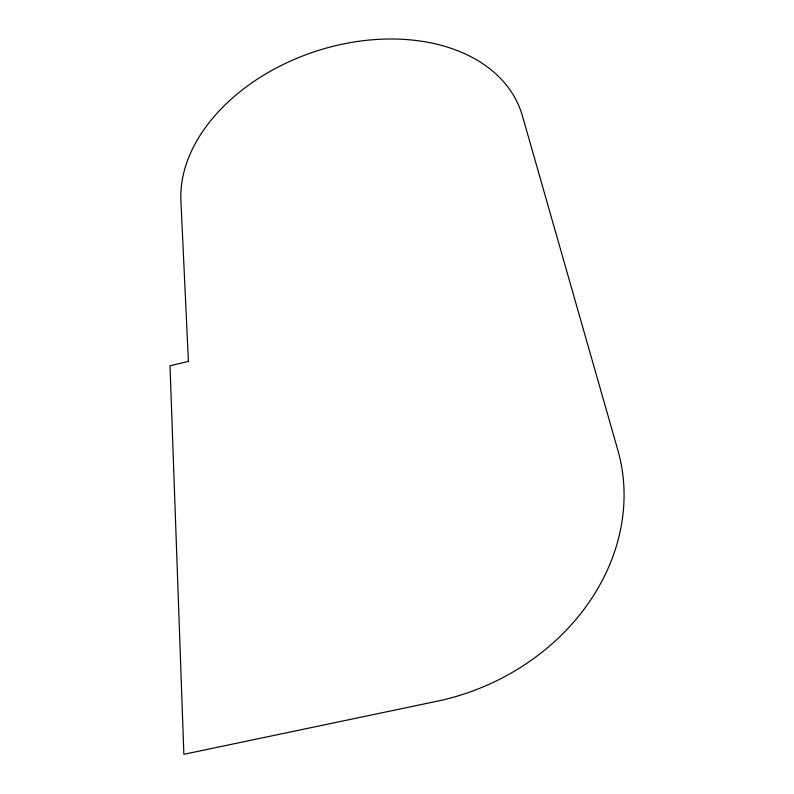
<?xml version="1.0" encoding="UTF-8"?>
<svg xmlns="http://www.w3.org/2000/svg" width="794" height="794" viewBox="0 0 794 794"><rect width="100%" height="100%" fill="white"/><g stroke="black" fill="none" stroke-linecap="round" stroke-linejoin="round"><path stroke-width="1.19" d="M188.406 361.389L170.005 365.766L183.871 754.3L437.047 701.241A217.834 185.766 -21.9 0 0 617.871 450.277L522.383 115.765A177.102 122.782 -18.4 0 0 333.42 46.221A177.102 122.782 -18.4 0 0 180.913 200.822L188.406 361.389"/></g></svg>
